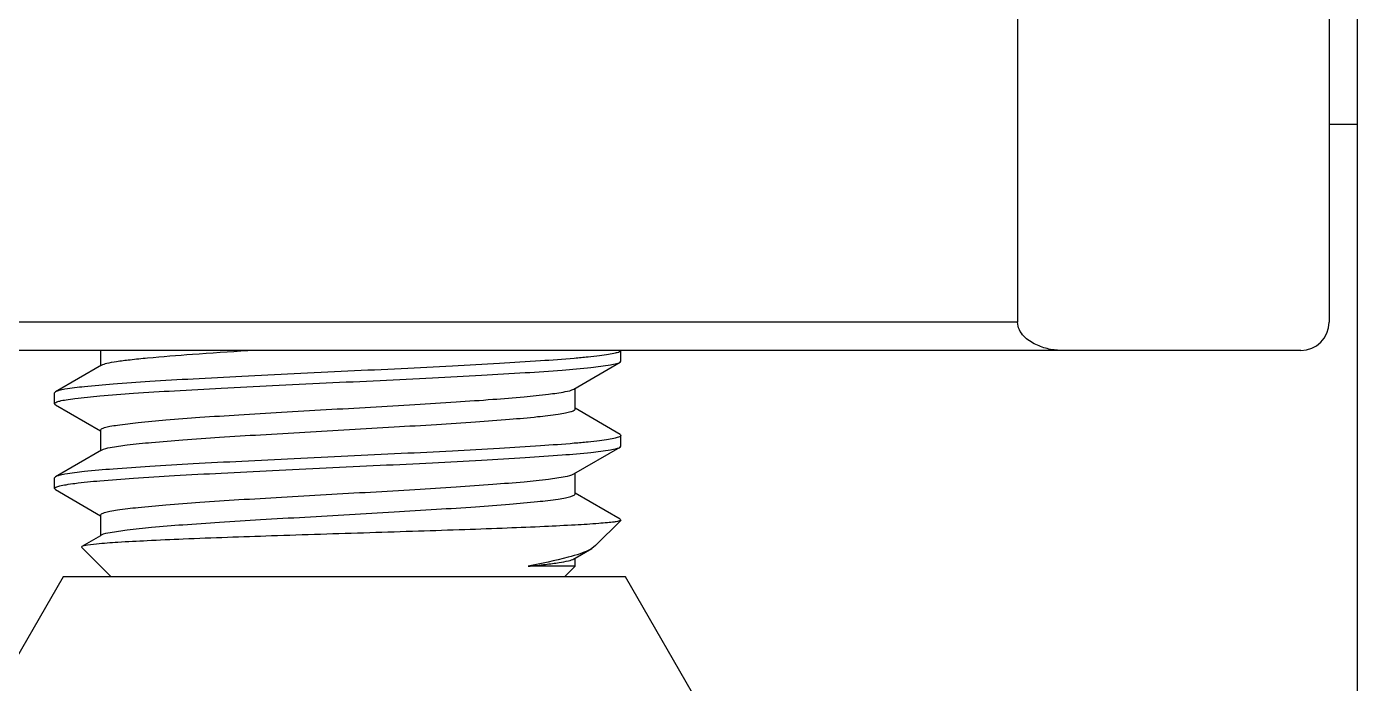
# Model space of a CAD drawing. Extents: x 12300 to 361047, y -1498650 to 1244242.
# Drawn here: x 270913.6 to 270997.7, y 112686.8 to 112728.4 of the extents above; entities that cross this region are included whole.
import ezdxf

# ---------------------------------------------------------------- set-up
doc = ezdxf.new("R2010")
doc.units = 0
doc.header["$LTSCALE"] = 1000
doc.header["$MEASUREMENT"] = 0
doc.layers.get('0').update_dxf_attribs({"color": 8, "linetype": 'CONTINUOUS'})
doc.layers.add('TEXT', color=3, linetype='CONTINUOUS')

# ---------------------------------------------------------------- blocks, each defined once
blk = doc.blocks.new('KZDJ')
at = {"layer": 'TEXT', "linetype": 'Continuous'}
for p, q in [((2425093.92, 264638.64), (2425093.92, 264786.22)), ((2425091.68, 264772.8), (2425091.68, 264741.5)), ((2425067.09, 264766.09), (2425067.09, 264741.5)), ((2425091.68, 264757.15), (2425093.92, 264757.15)), ((2425067.09, 264741.5), (2424935.16, 264741.5)), ((2425089.45, 264739.26), (2424937.39, 264739.26)), ((2424994.68, 264739.26), (2424994.68, 264738.05)), ((2425035.78, 264738.42), (2425035.78, 264739.26)), ((2425035.78, 264738.42), (2425035.78, 264739.26)), ((2424994.77, 264738.1), (2424991.14, 264735.99)), ((2425032.07, 264736.22), (2425035.71, 264738.33)), ((2425035.71, 264738.33), (2425035.78, 264738.42)), ((2424991.14, 264735.99), (2424991.06, 264735.91)), ((2424991.06, 264735.07), (2424991.06, 264735.91)), ((2424991.06, 264735.07), (2424991.06, 264735.91)), ((2425032.16, 264734.64), (2425032.16, 264736.27)), ((2424991.14, 264734.98), (2424991.06, 264735.07)), ((2424991.14, 264734.98), (2424994.68, 264732.91)), ((2425035.71, 264732.64), (2425032.16, 264734.7)), ((2424994.68, 264732.97), (2424994.68, 264731.34)), ((2425032.07, 264729.51), (2425035.71, 264731.62)), ((2425035.71, 264731.62), (2425035.78, 264731.71)), ((2425035.78, 264731.71), (2425035.78, 264732.55)), ((2425035.78, 264731.71), (2425035.78, 264732.55)), ((2425035.78, 264732.55), (2425035.78, 264732.54)), ((2424994.77, 264731.39), (2424991.14, 264729.29)), ((2425032.16, 264727.94), (2425032.16, 264729.56)), ((2424991.14, 264729.29), (2424991.06, 264729.2)), ((2424991.06, 264728.36), (2424991.06, 264729.2)), ((2424991.06, 264728.36), (2424991.06, 264729.2)), ((2424991.14, 264728.27), (2424991.06, 264728.36)), ((2424991.14, 264728.27), (2424994.68, 264726.21)), ((2425035.71, 264725.93), (2425032.16, 264727.99)), ((2424994.68, 264726.26), (2424994.68, 264724.63)), ((2425033.78, 264723.85), (2425035.78, 264725.84)), ((2425035.71, 264725.93), (2425035.78, 264725.84)), ((2425035.78, 264725.84), (2425035.76, 264725.83)), ((2424994.68, 264724.63), (2424993.21, 264723.78)), ((2424994.77, 264724.69), (2424994.68, 264724.63)), ((2424993.21, 264723.78), (2424993.19, 264723.72)), ((2424995.53, 264721.37), (2424993.19, 264723.72)), ((2425032.16, 264722.85), (2425033.47, 264723.61)), ((2425033.78, 264723.85), (2425033.47, 264723.61)), ((2425032.16, 264722.22), (2425028.45, 264722.22)), ((2425031.31, 264721.37), (2425032.16, 264722.22)), ((2425032.07, 264722.8), (2425032.16, 264722.85)), ((2425032.16, 264722.22), (2425032.16, 264722.85)), ((2424991.74, 264721.37), (2424964.12, 264673.52)), ((2425036.13, 264721.37), (2424991.74, 264721.37)), ((2425063.76, 264673.52), (2425036.13, 264721.37))]:
    blk.add_line(p, q, dxfattribs=at)
blk.add_arc((2425089.45, 264741.5), 2.24, 270, 0, dxfattribs=at)
for points, knots in [([(2425070.64, 264739.26), (2425070.28, 264739.26), (2425069.55, 264739.34), (2425068.5, 264739.7), (2425067.51, 264740.32), (2425067.09, 264741.09), (2425067.09, 264741.5)], [0, 0, 0, 0, 0.235531, 0.478205, 0.731471, 1, 1, 1, 1]), ([(2425035.78, 264739.25), (2425035.77, 264739.2), (2425035.59, 264739.11), (2425035.28, 264739.03), (2425034.74, 264738.93), (2425034.03, 264738.83), (2425033.12, 264738.73), (2425031.57, 264738.59), (2425029.24, 264738.42), (2425026.03, 264738.22), (2425022.36, 264738.02), (2425018.38, 264737.82), (2425014.21, 264737.62), (2425010.02, 264737.42), (2425005.94, 264737.22), (2425002.14, 264737.02), (2424998.75, 264736.82), (2424995.89, 264736.63), (2424993.66, 264736.43), (2424992.23, 264736.27), (2424991.47, 264736.12), (2424991.22, 264736.04), (2424991.14, 264735.99)], [0, 0, 0, 0, 0.003588, 0.011208, 0.023132, 0.039323, 0.05966, 0.083972, 0.14363, 0.216176, 0.299003, 0.389126, 0.483297, 0.578112, 0.670148, 0.756088, 0.832832, 0.897614, 0.948118, 0.982576, 0.993432, 1, 1, 1, 1]), ([(2424994.77, 264738.1), (2424994.9, 264738.18), (2424995.3, 264738.28), (2424996.05, 264738.42), (2424997.12, 264738.55), (2424999.12, 264738.76), (2425002.22, 264739), (2425004.86, 264739.17), (2425006.33, 264739.26)], [0, 0, 0, 0, 0.038163, 0.10417, 0.197373, 0.316251, 0.622193, 1, 1, 1, 1]), ([(2424991.06, 264735.07), (2424991.06, 264735.11), (2424991.23, 264735.21), (2424991.52, 264735.29), (2424992.04, 264735.39), (2424993.09, 264735.53), (2424994.87, 264735.71), (2424997.48, 264735.9), (2425000.68, 264736.1), (2425004.34, 264736.3), (2425008.33, 264736.5), (2425012.51, 264736.7), (2425016.72, 264736.9), (2425020.81, 264737.1), (2425024.64, 264737.3), (2425028.05, 264737.5), (2425030.93, 264737.69), (2425033.17, 264737.89), (2425034.6, 264738.06), (2425035.37, 264738.21), (2425035.62, 264738.28), (2425035.71, 264738.33)], [0, 0, 0, 0, 0.00322, 0.0104, 0.021911, 0.037726, 0.081758, 0.140994, 0.213315, 0.296099, 0.386341, 0.480761, 0.575928, 0.66838, 0.754758, 0.831923, 0.897075, 0.947869, 0.982512, 0.993416, 1, 1, 1, 1]), ([(2424994.68, 264732.97), (2424994.68, 264733.01), (2424994.81, 264733.11), (2424995.06, 264733.19), (2424995.49, 264733.29), (2424996.37, 264733.43), (2424997.84, 264733.6), (2425000.01, 264733.8), (2425002.67, 264734), (2425005.71, 264734.19), (2425009.03, 264734.39), (2425013.67, 264734.66), (2425018.26, 264734.92), (2425022.65, 264735.19), (2425025.52, 264735.39), (2425027.95, 264735.59), (2425029.86, 264735.77), (2425031.17, 264735.97), (2425031.86, 264736.1), (2425032.07, 264736.22)], [0, 0, 0, 0, 0.003516, 0.010771, 0.022251, 0.037963, 0.081622, 0.140321, 0.21199, 0.294072, 0.383623, 0.477425, 0.66426, 0.750577, 0.827956, 0.893627, 0.945256, 0.981055, 1, 1, 1, 1]), ([(2424994.77, 264731.39), (2424994.98, 264731.51), (2424995.67, 264731.64), (2424996.98, 264731.84), (2424998.9, 264732.02), (2425001.33, 264732.22), (2425004.2, 264732.42), (2425008.58, 264732.69), (2425013.18, 264732.95), (2425017.81, 264733.22), (2425021.13, 264733.42), (2425024.17, 264733.61), (2425026.83, 264733.81), (2425029, 264734.01), (2425030.48, 264734.18), (2425031.35, 264734.32), (2425031.78, 264734.42), (2425032.03, 264734.5), (2425032.16, 264734.6), (2425032.16, 264734.64)], [0, 0, 0, 0, 0.018976, 0.054802, 0.10645, 0.172134, 0.249519, 0.335835, 0.522655, 0.616444, 0.70598, 0.788047, 0.859703, 0.91839, 0.962041, 0.977751, 0.989229, 0.996485, 1, 1, 1, 1]), ([(2424991.06, 264728.36), (2424991.06, 264728.41), (2424991.23, 264728.5), (2424991.52, 264728.58), (2424992.04, 264728.68), (2424993.09, 264728.83), (2424994.87, 264729), (2424997.48, 264729.19), (2425000.68, 264729.39), (2425004.34, 264729.59), (2425008.33, 264729.79), (2425012.51, 264729.99), (2425016.72, 264730.19), (2425020.81, 264730.39), (2425024.64, 264730.59), (2425028.05, 264730.79), (2425030.93, 264730.99), (2425033.17, 264731.18), (2425034.6, 264731.35), (2425035.37, 264731.5), (2425035.62, 264731.57), (2425035.71, 264731.62)], [0, 0, 0, 0, 0.00322, 0.0104, 0.021911, 0.037726, 0.081758, 0.140994, 0.213312, 0.296095, 0.386336, 0.480757, 0.575924, 0.668375, 0.754754, 0.831922, 0.897076, 0.94787, 0.982512, 0.993416, 1, 1, 1, 1]), ([(2425035.78, 264732.54), (2425035.77, 264732.49), (2425035.59, 264732.4), (2425035.28, 264732.32), (2425034.74, 264732.22), (2425034.03, 264732.12), (2425033.12, 264732.02), (2425031.57, 264731.88), (2425029.24, 264731.71), (2425026.03, 264731.51), (2425022.36, 264731.31), (2425018.38, 264731.11), (2425014.21, 264730.91), (2425010.02, 264730.71), (2425005.94, 264730.51), (2425002.14, 264730.31), (2424998.75, 264730.12), (2424995.89, 264729.92), (2424993.66, 264729.73), (2424992.23, 264729.56), (2424991.47, 264729.41), (2424991.22, 264729.34), (2424991.14, 264729.29)], [0, 0, 0, 0, 0.003588, 0.011209, 0.023134, 0.039324, 0.059662, 0.083974, 0.143632, 0.216179, 0.299008, 0.389132, 0.4833, 0.578112, 0.670148, 0.756087, 0.83283, 0.897612, 0.948116, 0.982575, 0.993432, 1, 1, 1, 1]), ([(2424994.68, 264726.26), (2424994.68, 264726.3), (2424994.81, 264726.4), (2424995.06, 264726.48), (2424995.49, 264726.58), (2424996.37, 264726.72), (2424997.84, 264726.9), (2425000.01, 264727.09), (2425002.67, 264727.29), (2425005.71, 264727.49), (2425009.03, 264727.68), (2425013.67, 264727.95), (2425018.26, 264728.21), (2425022.65, 264728.48), (2425025.52, 264728.68), (2425027.95, 264728.88), (2425029.86, 264729.06), (2425031.17, 264729.26), (2425031.86, 264729.39), (2425032.07, 264729.51)], [0, 0, 0, 0, 0.003516, 0.010771, 0.022251, 0.037963, 0.081622, 0.14032, 0.211989, 0.294071, 0.383621, 0.477423, 0.664258, 0.750574, 0.827954, 0.893625, 0.945254, 0.981055, 1, 1, 1, 1]), ([(2424994.77, 264724.69), (2424994.98, 264724.81), (2424995.67, 264724.93), (2424996.98, 264725.13), (2424998.9, 264725.32), (2425001.33, 264725.52), (2425004.2, 264725.71), (2425008.58, 264725.98), (2425013.18, 264726.24), (2425017.81, 264726.51), (2425021.13, 264726.71), (2425024.17, 264726.91), (2425026.83, 264727.1), (2425029, 264727.3), (2425030.48, 264727.47), (2425031.35, 264727.61), (2425031.78, 264727.72), (2425032.03, 264727.79), (2425032.16, 264727.89), (2425032.16, 264727.94)], [0, 0, 0, 0, 0.018976, 0.054803, 0.106452, 0.172137, 0.249523, 0.33584, 0.522662, 0.616451, 0.705988, 0.788055, 0.85971, 0.918396, 0.962045, 0.977754, 0.989231, 0.996485, 1, 1, 1, 1]), ([(2425035.76, 264725.83), (2425035.71, 264725.8), (2425035.53, 264725.76), (2425035.18, 264725.7), (2425034.65, 264725.65), (2425033.64, 264725.56), (2425031.98, 264725.46), (2425029.58, 264725.34), (2425026.67, 264725.22), (2425023.35, 264725.1), (2425019.73, 264724.98), (2425014.64, 264724.82), (2425008.45, 264724.62), (2425002.59, 264724.42), (2424998.55, 264724.24), (2424996.27, 264724.12), (2424994.62, 264724), (2424993.73, 264723.91), (2424993.41, 264723.84)], [0, 0, 0, 0, 0.004521, 0.012961, 0.025337, 0.041576, 0.085186, 0.142522, 0.21184, 0.290971, 0.377381, 0.468257, 0.651262, 0.815293, 0.882867, 0.937432, 0.976969, 1, 1, 1, 1]), ([(2424993.41, 264723.84), (2424993.39, 264723.84), (2424993.32, 264723.82), (2424993.25, 264723.8), (2424993.21, 264723.78)], [0, 0, 0, 0, 0.327761, 1, 1, 1, 1]), ([(2425033.47, 264723.61), (2425032.9, 264723.28), (2425031.2, 264722.79), (2425029.51, 264722.43), (2425028.45, 264722.22)], [0, 0, 0, 0, 0.378609, 1, 1, 1, 1]), ([(2425028.45, 264722.22), (2425028.91, 264722.26), (2425029.73, 264722.35), (2425030.8, 264722.49), (2425031.54, 264722.62), (2425031.94, 264722.73), (2425032.07, 264722.8)], [0, 0, 0, 0, 0.375937, 0.67081, 0.879434, 1, 1, 1, 1])]:
    blk.add_open_spline(points, degree=3, knots=knots, dxfattribs=at)
blk.add_open_spline([(2425035.71, 264732.64), (2425035.74, 264732.62), (2425035.78, 264732.59), (2425035.78, 264732.55)], degree=3, dxfattribs=at)

msp = doc.modelspace()

# ---------------------------------------------------------------- block references
at = {"color": 3, "xscale": 0.8000000000465661, "yscale": 0.8000000000465661, "zscale": 0.8000000000465661}
msp.add_blockref('KZDJ', (-1669077.444, -99083.527), dxfattribs=at)

doc.saveas('drawing.dxf')
